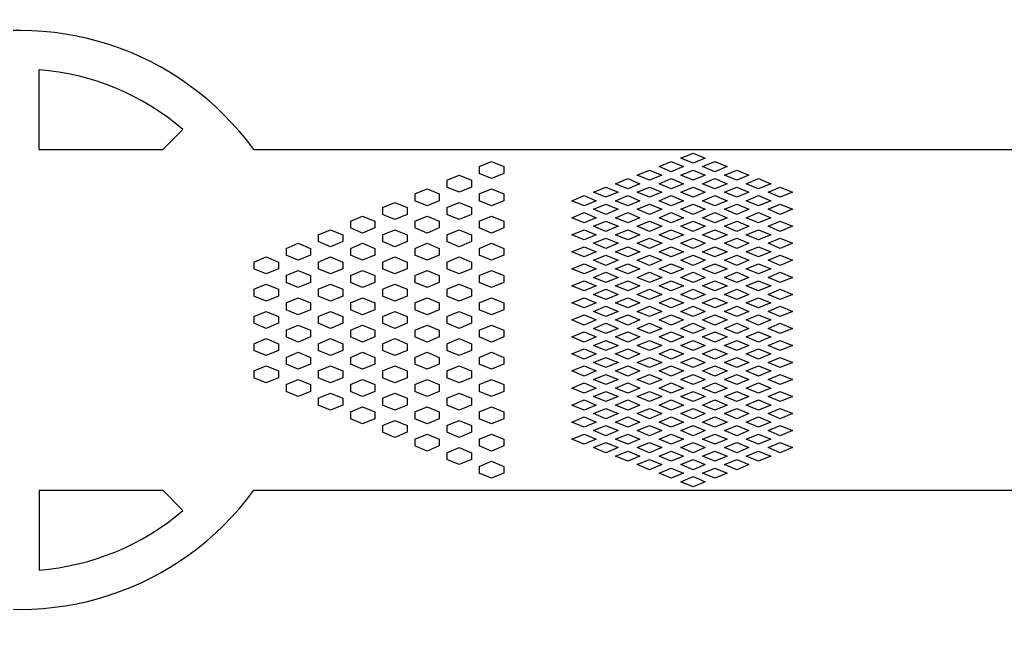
# Model space of a CAD drawing. Header units: inches. Extents: x -271009 to 5700, y -37000 to 38138.
# Drawn here: x -145026 to -142089, y 14058 to 15866 of the extents above; entities that cross this region are included whole.
import ezdxf

# ---------------------------------------------------------------- set-up
doc = ezdxf.new("R2010")
doc.units = ezdxf.units.IN
doc.header["$MEASUREMENT"] = 0

msp = doc.modelspace()

# ---------------------------------------------------------------- linework, layer by layer
for p, q in [((-144968.4, 15478.7), (-144968.4, 15716.8)), ((-144599.8, 15478.7), (-144539.5, 15539.1)), ((-144968.4, 15478.7), (-144599.8, 15478.7)), ((-144328.3, 15478.7), (-141371.9, 15478.7)), ((-143056, 15453.4), (-143019.4, 15468.6)), ((-143019.4, 15438.1), (-143056, 15453.4)), ((-143019.4, 15468.6), (-142982.9, 15453.4)), ((-142982.9, 15453.4), (-143019.4, 15438.1)), ((-143656.8, 15428), (-143620.3, 15443.2)), ((-143656.8, 15428), (-143656.8, 15407.7)), ((-143620.3, 15443.2), (-143583.8, 15428)), ((-143583.8, 15428), (-143583.8, 15407.7)), ((-143120.9, 15428), (-143084.4, 15443.2)), ((-143084.4, 15412.8), (-143120.9, 15428)), ((-143084.4, 15443.2), (-143047.8, 15428)), ((-143047.8, 15428), (-143084.4, 15412.8)), ((-142991, 15428), (-142954.5, 15443.2)), ((-142954.5, 15412.8), (-142991, 15428)), ((-142954.5, 15443.2), (-142917.9, 15428)), ((-142917.9, 15428), (-142954.5, 15412.8)), ((-143752.7, 15387.4), (-143716.2, 15402.6)), ((-143716.2, 15402.6), (-143679.7, 15387.4)), ((-143620.3, 15392.5), (-143656.8, 15407.7)), ((-143583.8, 15407.7), (-143620.3, 15392.5)), ((-143250.8, 15377.2), (-143214.3, 15392.5)), ((-143214.3, 15392.5), (-143177.8, 15377.2)), ((-143185.9, 15402.6), (-143149.3, 15417.8)), ((-143149.3, 15387.4), (-143185.9, 15402.6)), ((-143149.3, 15417.8), (-143112.8, 15402.6)), ((-143112.8, 15402.6), (-143149.3, 15387.4)), ((-143120.9, 15377.2), (-143084.4, 15392.5)), ((-143084.4, 15392.5), (-143047.8, 15377.2)), ((-143056, 15402.6), (-143019.4, 15417.8)), ((-143019.4, 15387.4), (-143056, 15402.6)), ((-143019.4, 15417.8), (-142982.9, 15402.6)), ((-142982.9, 15402.6), (-143019.4, 15387.4)), ((-142991, 15377.2), (-142954.5, 15392.5)), ((-142954.5, 15392.5), (-142917.9, 15377.2)), ((-142926, 15402.6), (-142889.5, 15417.8)), ((-142889.5, 15387.4), (-142926, 15402.6)), ((-142889.5, 15417.8), (-142853, 15402.6)), ((-142853, 15402.6), (-142889.5, 15387.4)), ((-142861.1, 15377.2), (-142824.5, 15392.5)), ((-142824.5, 15392.5), (-142788, 15377.2)), ((-143848.7, 15346.8), (-143812.1, 15362)), ((-143812.1, 15362), (-143775.6, 15346.8)), ((-143752.7, 15387.4), (-143752.7, 15367.1)), ((-143716.2, 15351.9), (-143752.7, 15367.1)), ((-143679.7, 15367.1), (-143716.2, 15351.9)), ((-143679.7, 15387.4), (-143679.7, 15367.1)), ((-143656.8, 15346.8), (-143620.3, 15362)), ((-143620.3, 15362), (-143583.8, 15346.8)), ((-143315.8, 15351.9), (-143279.3, 15367.1)), ((-143279.3, 15367.1), (-143242.7, 15351.9)), ((-143214.3, 15362), (-143250.8, 15377.2)), ((-143177.8, 15377.2), (-143214.3, 15362)), ((-143185.9, 15351.9), (-143149.3, 15367.1)), ((-143149.3, 15367.1), (-143112.8, 15351.9)), ((-143084.4, 15362), (-143120.9, 15377.2)), ((-143047.8, 15377.2), (-143084.4, 15362)), ((-143056, 15351.9), (-143019.4, 15367.1)), ((-143019.4, 15367.1), (-142982.9, 15351.9)), ((-142954.5, 15362), (-142991, 15377.2)), ((-142917.9, 15377.2), (-142954.5, 15362)), ((-142926, 15351.9), (-142889.5, 15367.1)), ((-142889.5, 15367.1), (-142853, 15351.9)), ((-142824.5, 15362), (-142861.1, 15377.2)), ((-142788, 15377.2), (-142824.5, 15362)), ((-142796.1, 15351.9), (-142759.6, 15367.1)), ((-142759.6, 15367.1), (-142723, 15351.9)), ((-143848.7, 15346.8), (-143848.7, 15326.5)), ((-143775.6, 15346.8), (-143775.6, 15326.5)), ((-143656.8, 15346.8), (-143656.8, 15326.5)), ((-143583.8, 15346.8), (-143583.8, 15326.5)), ((-143380.8, 15326.5), (-143344.2, 15341.7)), ((-143344.2, 15341.7), (-143307.7, 15326.5)), ((-143279.3, 15336.6), (-143315.8, 15351.9)), ((-143242.7, 15351.9), (-143279.3, 15336.6)), ((-143250.8, 15326.5), (-143214.3, 15341.7)), ((-143214.3, 15341.7), (-143177.8, 15326.5)), ((-143149.3, 15336.6), (-143185.9, 15351.9)), ((-143112.8, 15351.9), (-143149.3, 15336.6)), ((-143120.9, 15326.5), (-143084.4, 15341.7)), ((-143084.4, 15341.7), (-143047.8, 15326.5)), ((-143019.4, 15336.6), (-143056, 15351.9)), ((-142982.9, 15351.9), (-143019.4, 15336.6)), ((-142991, 15326.5), (-142954.5, 15341.7)), ((-142954.5, 15341.7), (-142917.9, 15326.5)), ((-142889.5, 15336.6), (-142926, 15351.9)), ((-142853, 15351.9), (-142889.5, 15336.6)), ((-142861.1, 15326.5), (-142824.5, 15341.7)), ((-142824.5, 15341.7), (-142788, 15326.5)), ((-142759.6, 15336.6), (-142796.1, 15351.9)), ((-142723, 15351.9), (-142759.6, 15336.6)), ((-143944.6, 15306.2), (-143908, 15321.4)), ((-143944.6, 15306.2), (-143944.6, 15285.9)), ((-143908, 15321.4), (-143871.5, 15306.2)), ((-143871.5, 15306.2), (-143871.5, 15285.9)), ((-143812.1, 15311.3), (-143848.7, 15326.5)), ((-143775.6, 15326.5), (-143812.1, 15311.3)), ((-143752.7, 15306.2), (-143716.2, 15321.4)), ((-143752.7, 15306.2), (-143752.7, 15285.9)), ((-143716.2, 15321.4), (-143679.7, 15306.2)), ((-143679.7, 15306.2), (-143679.7, 15285.9)), ((-143620.3, 15311.3), (-143656.8, 15326.5)), ((-143583.8, 15326.5), (-143620.3, 15311.3)), ((-143344.2, 15311.3), (-143380.8, 15326.5)), ((-143307.7, 15326.5), (-143344.2, 15311.3)), ((-143315.8, 15301.1), (-143279.3, 15316.3)), ((-143279.3, 15316.3), (-143242.7, 15301.1)), ((-143214.3, 15311.3), (-143250.8, 15326.5)), ((-143177.8, 15326.5), (-143214.3, 15311.3)), ((-143185.9, 15301.1), (-143149.3, 15316.3)), ((-143149.3, 15316.3), (-143112.8, 15301.1)), ((-143084.4, 15311.3), (-143120.9, 15326.5)), ((-143047.8, 15326.5), (-143084.4, 15311.3)), ((-143056, 15301.1), (-143019.4, 15316.3)), ((-143019.4, 15316.3), (-142982.9, 15301.1)), ((-142954.5, 15311.3), (-142991, 15326.5)), ((-142917.9, 15326.5), (-142954.5, 15311.3)), ((-142926, 15301.1), (-142889.5, 15316.3)), ((-142889.5, 15316.3), (-142853, 15301.1)), ((-142824.5, 15311.3), (-142861.1, 15326.5)), ((-142788, 15326.5), (-142824.5, 15311.3)), ((-142796.1, 15301.1), (-142759.6, 15316.3)), ((-142759.6, 15316.3), (-142723, 15301.1)), ((-144040.5, 15265.6), (-144004, 15280.8)), ((-144004, 15280.8), (-143967.4, 15265.6)), ((-143908, 15270.7), (-143944.6, 15285.9)), ((-143871.5, 15285.9), (-143908, 15270.7)), ((-143848.7, 15265.6), (-143812.1, 15280.8)), ((-143812.1, 15280.8), (-143775.6, 15265.6)), ((-143716.2, 15270.7), (-143752.7, 15285.9)), ((-143679.7, 15285.9), (-143716.2, 15270.7)), ((-143656.8, 15265.6), (-143620.3, 15280.8)), ((-143620.3, 15280.8), (-143583.8, 15265.6)), ((-143380.8, 15275.7), (-143344.2, 15291)), ((-143344.2, 15260.5), (-143380.8, 15275.7)), ((-143344.2, 15291), (-143307.7, 15275.7)), ((-143307.7, 15275.7), (-143344.2, 15260.5)), ((-143279.3, 15285.9), (-143315.8, 15301.1)), ((-143242.7, 15301.1), (-143279.3, 15285.9)), ((-143250.8, 15275.7), (-143214.3, 15291)), ((-143214.3, 15260.5), (-143250.8, 15275.7)), ((-143214.3, 15291), (-143177.8, 15275.7)), ((-143177.8, 15275.7), (-143214.3, 15260.5)), ((-143149.3, 15285.9), (-143185.9, 15301.1)), ((-143112.8, 15301.1), (-143149.3, 15285.9)), ((-143120.9, 15275.7), (-143084.4, 15291)), ((-143084.4, 15260.5), (-143120.9, 15275.7)), ((-143084.4, 15291), (-143047.8, 15275.7)), ((-143047.8, 15275.7), (-143084.4, 15260.5)), ((-143019.4, 15285.9), (-143056, 15301.1)), ((-142982.9, 15301.1), (-143019.4, 15285.9)), ((-142991, 15275.7), (-142954.5, 15291)), ((-142954.5, 15260.5), (-142991, 15275.7)), ((-142954.5, 15291), (-142917.9, 15275.7)), ((-142917.9, 15275.7), (-142954.5, 15260.5)), ((-142889.5, 15285.9), (-142926, 15301.1)), ((-142853, 15301.1), (-142889.5, 15285.9)), ((-142861.1, 15275.7), (-142824.5, 15291)), ((-142824.5, 15260.5), (-142861.1, 15275.7)), ((-142824.5, 15291), (-142788, 15275.7)), ((-142788, 15275.7), (-142824.5, 15260.5)), ((-142759.6, 15285.9), (-142796.1, 15301.1)), ((-142723, 15301.1), (-142759.6, 15285.9)), ((-144040.5, 15265.6), (-144040.5, 15245.3)), ((-144004, 15230.1), (-144040.5, 15245.3)), ((-143967.4, 15245.3), (-144004, 15230.1)), ((-143967.4, 15265.6), (-143967.4, 15245.3)), ((-143848.7, 15265.6), (-143848.7, 15245.3)), ((-143812.1, 15230.1), (-143848.7, 15245.3)), ((-143775.6, 15245.3), (-143812.1, 15230.1)), ((-143775.6, 15265.6), (-143775.6, 15245.3)), ((-143656.8, 15265.6), (-143656.8, 15245.3)), ((-143620.3, 15230.1), (-143656.8, 15245.3)), ((-143583.8, 15245.3), (-143620.3, 15230.1)), ((-143583.8, 15265.6), (-143583.8, 15245.3)), ((-143315.8, 15250.4), (-143279.3, 15265.6)), ((-143279.3, 15235.1), (-143315.8, 15250.4)), ((-143279.3, 15265.6), (-143242.7, 15250.4)), ((-143242.7, 15250.4), (-143279.3, 15235.1)), ((-143185.9, 15250.4), (-143149.3, 15265.6)), ((-143149.3, 15235.1), (-143185.9, 15250.4)), ((-143149.3, 15265.6), (-143112.8, 15250.4)), ((-143112.8, 15250.4), (-143149.3, 15235.1)), ((-143056, 15250.4), (-143019.4, 15265.6)), ((-143019.4, 15235.1), (-143056, 15250.4)), ((-143019.4, 15265.6), (-142982.9, 15250.4)), ((-142982.9, 15250.4), (-143019.4, 15235.1)), ((-142926, 15250.4), (-142889.5, 15265.6)), ((-142889.5, 15235.1), (-142926, 15250.4)), ((-142889.5, 15265.6), (-142853, 15250.4)), ((-142853, 15250.4), (-142889.5, 15235.1)), ((-142796.1, 15250.4), (-142759.6, 15265.6)), ((-142759.6, 15235.1), (-142796.1, 15250.4)), ((-142759.6, 15265.6), (-142723, 15250.4)), ((-142723, 15250.4), (-142759.6, 15235.1)), ((-144136.4, 15225), (-144099.9, 15240.2)), ((-144136.4, 15225), (-144136.4, 15204.7)), ((-144099.9, 15240.2), (-144063.3, 15225)), ((-144063.3, 15225), (-144063.3, 15204.7)), ((-143944.6, 15225), (-143908, 15240.2)), ((-143944.6, 15225), (-143944.6, 15204.7)), ((-143908, 15240.2), (-143871.5, 15225)), ((-143871.5, 15225), (-143871.5, 15204.7)), ((-143752.7, 15225), (-143716.2, 15240.2)), ((-143752.7, 15225), (-143752.7, 15204.7)), ((-143716.2, 15240.2), (-143679.7, 15225)), ((-143679.7, 15225), (-143679.7, 15204.7)), ((-143380.8, 15225), (-143344.2, 15240.2)), ((-143344.2, 15209.8), (-143380.8, 15225)), ((-143344.2, 15240.2), (-143307.7, 15225)), ((-143307.7, 15225), (-143344.2, 15209.8)), ((-143315.8, 15199.6), (-143279.3, 15214.8)), ((-143279.3, 15214.8), (-143242.7, 15199.6)), ((-143250.8, 15225), (-143214.3, 15240.2)), ((-143214.3, 15209.8), (-143250.8, 15225)), ((-143214.3, 15240.2), (-143177.8, 15225)), ((-143177.8, 15225), (-143214.3, 15209.8)), ((-143185.9, 15199.6), (-143149.3, 15214.8)), ((-143149.3, 15214.8), (-143112.8, 15199.6)), ((-143120.9, 15225), (-143084.4, 15240.2)), ((-143084.4, 15209.8), (-143120.9, 15225)), ((-143084.4, 15240.2), (-143047.8, 15225)), ((-143047.8, 15225), (-143084.4, 15209.8)), ((-143056, 15199.6), (-143019.4, 15214.8)), ((-143019.4, 15214.8), (-142982.9, 15199.6)), ((-142991, 15225), (-142954.5, 15240.2)), ((-142954.5, 15209.8), (-142991, 15225)), ((-142954.5, 15240.2), (-142917.9, 15225)), ((-142917.9, 15225), (-142954.5, 15209.8)), ((-142926, 15199.6), (-142889.5, 15214.8)), ((-142889.5, 15214.8), (-142853, 15199.6)), ((-142861.1, 15225), (-142824.5, 15240.2)), ((-142824.5, 15209.8), (-142861.1, 15225)), ((-142824.5, 15240.2), (-142788, 15225)), ((-142788, 15225), (-142824.5, 15209.8)), ((-142796.1, 15199.6), (-142759.6, 15214.8)), ((-142759.6, 15214.8), (-142723, 15199.6)), ((-144232.3, 15184.4), (-144195.8, 15199.6)), ((-144232.3, 15184.4), (-144232.3, 15164.1)), ((-144195.8, 15199.6), (-144159.3, 15184.4)), ((-144159.3, 15184.4), (-144159.3, 15164.1)), ((-144099.9, 15189.5), (-144136.4, 15204.7)), ((-144063.3, 15204.7), (-144099.9, 15189.5)), ((-144040.5, 15184.4), (-144004, 15199.6)), ((-144040.5, 15184.4), (-144040.5, 15164.1)), ((-144004, 15199.6), (-143967.4, 15184.4)), ((-143967.4, 15184.4), (-143967.4, 15164.1)), ((-143908, 15189.5), (-143944.6, 15204.7)), ((-143871.5, 15204.7), (-143908, 15189.5)), ((-143848.7, 15184.4), (-143812.1, 15199.6)), ((-143848.7, 15184.4), (-143848.7, 15164.1)), ((-143812.1, 15199.6), (-143775.6, 15184.4)), ((-143775.6, 15184.4), (-143775.6, 15164.1)), ((-143716.2, 15189.5), (-143752.7, 15204.7)), ((-143679.7, 15204.7), (-143716.2, 15189.5)), ((-143656.8, 15184.4), (-143620.3, 15199.6)), ((-143656.8, 15184.4), (-143656.8, 15164.1)), ((-143620.3, 15199.6), (-143583.8, 15184.4)), ((-143583.8, 15184.4), (-143583.8, 15164.1)), ((-143380.8, 15174.2), (-143344.2, 15189.5)), ((-143344.2, 15189.5), (-143307.7, 15174.2)), ((-143279.3, 15184.4), (-143315.8, 15199.6)), ((-143242.7, 15199.6), (-143279.3, 15184.4)), ((-143250.8, 15174.2), (-143214.3, 15189.5)), ((-143214.3, 15189.5), (-143177.8, 15174.2)), ((-143149.3, 15184.4), (-143185.9, 15199.6)), ((-143112.8, 15199.6), (-143149.3, 15184.4)), ((-143120.9, 15174.2), (-143084.4, 15189.5)), ((-143084.4, 15189.5), (-143047.8, 15174.2)), ((-143019.4, 15184.4), (-143056, 15199.6)), ((-142982.9, 15199.6), (-143019.4, 15184.4)), ((-142991, 15174.2), (-142954.5, 15189.5)), ((-142954.5, 15189.5), (-142917.9, 15174.2)), ((-142889.5, 15184.4), (-142926, 15199.6)), ((-142853, 15199.6), (-142889.5, 15184.4)), ((-142861.1, 15174.2), (-142824.5, 15189.5)), ((-142824.5, 15189.5), (-142788, 15174.2)), ((-142759.6, 15184.4), (-142796.1, 15199.6)), ((-142723, 15199.6), (-142759.6, 15184.4)), ((-144328.3, 15143.8), (-144291.7, 15159)), ((-144291.7, 15159), (-144255.2, 15143.8)), ((-144195.8, 15148.9), (-144232.3, 15164.1)), ((-144159.3, 15164.1), (-144195.8, 15148.9)), ((-144136.4, 15143.8), (-144099.9, 15159)), ((-144099.9, 15159), (-144063.3, 15143.8)), ((-144004, 15148.9), (-144040.5, 15164.1)), ((-143967.4, 15164.1), (-144004, 15148.9)), ((-143944.6, 15143.8), (-143908, 15159)), ((-143908, 15159), (-143871.5, 15143.8)), ((-143812.1, 15148.9), (-143848.7, 15164.1)), ((-143775.6, 15164.1), (-143812.1, 15148.9)), ((-143752.7, 15143.8), (-143716.2, 15159)), ((-143716.2, 15159), (-143679.7, 15143.8)), ((-143620.3, 15148.9), (-143656.8, 15164.1)), ((-143583.8, 15164.1), (-143620.3, 15148.9)), ((-143344.2, 15159), (-143380.8, 15174.2)), ((-143307.7, 15174.2), (-143344.2, 15159)), ((-143315.8, 15148.9), (-143279.3, 15164.1)), ((-143279.3, 15164.1), (-143242.7, 15148.9)), ((-143214.3, 15159), (-143250.8, 15174.2)), ((-143177.8, 15174.2), (-143214.3, 15159)), ((-143185.9, 15148.9), (-143149.3, 15164.1)), ((-143149.3, 15164.1), (-143112.8, 15148.9)), ((-143084.4, 15159), (-143120.9, 15174.2)), ((-143047.8, 15174.2), (-143084.4, 15159)), ((-143056, 15148.9), (-143019.4, 15164.1)), ((-143019.4, 15164.1), (-142982.9, 15148.9)), ((-142954.5, 15159), (-142991, 15174.2)), ((-142917.9, 15174.2), (-142954.5, 15159)), ((-142926, 15148.9), (-142889.5, 15164.1)), ((-142889.5, 15164.1), (-142853, 15148.9)), ((-142824.5, 15159), (-142861.1, 15174.2)), ((-142788, 15174.2), (-142824.5, 15159)), ((-142796.1, 15148.9), (-142759.6, 15164.1)), ((-142759.6, 15164.1), (-142723, 15148.9)), ((-144328.3, 15143.8), (-144328.3, 15123.5)), ((-144255.2, 15143.8), (-144255.2, 15123.5)), ((-144136.4, 15143.8), (-144136.4, 15123.5)), ((-144063.3, 15143.8), (-144063.3, 15123.5)), ((-143944.6, 15143.8), (-143944.6, 15123.5)), ((-143871.5, 15143.8), (-143871.5, 15123.5)), ((-143752.7, 15143.8), (-143752.7, 15123.5)), ((-143679.7, 15143.8), (-143679.7, 15123.5)), ((-143380.8, 15123.5), (-143344.2, 15138.7)), ((-143344.2, 15138.7), (-143307.7, 15123.5)), ((-143279.3, 15133.6), (-143315.8, 15148.9)), ((-143242.7, 15148.9), (-143279.3, 15133.6)), ((-143250.8, 15123.5), (-143214.3, 15138.7)), ((-143214.3, 15138.7), (-143177.8, 15123.5)), ((-143149.3, 15133.6), (-143185.9, 15148.9)), ((-143112.8, 15148.9), (-143149.3, 15133.6)), ((-143120.9, 15123.5), (-143084.4, 15138.7)), ((-143084.4, 15138.7), (-143047.8, 15123.5)), ((-143019.4, 15133.6), (-143056, 15148.9)), ((-142982.9, 15148.9), (-143019.4, 15133.6)), ((-142991, 15123.5), (-142954.5, 15138.7)), ((-142954.5, 15138.7), (-142917.9, 15123.5)), ((-142889.5, 15133.6), (-142926, 15148.9)), ((-142853, 15148.9), (-142889.5, 15133.6)), ((-142861.1, 15123.5), (-142824.5, 15138.7)), ((-142824.5, 15138.7), (-142788, 15123.5)), ((-142759.6, 15133.6), (-142796.1, 15148.9)), ((-142723, 15148.9), (-142759.6, 15133.6)), ((-144291.7, 15108.3), (-144328.3, 15123.5)), ((-144255.2, 15123.5), (-144291.7, 15108.3)), ((-144232.3, 15103.2), (-144195.8, 15118.4)), ((-144232.3, 15103.2), (-144232.3, 15082.9)), ((-144195.8, 15118.4), (-144159.3, 15103.2)), ((-144159.3, 15103.2), (-144159.3, 15082.9)), ((-144099.9, 15108.3), (-144136.4, 15123.5)), ((-144063.3, 15123.5), (-144099.9, 15108.3)), ((-144040.5, 15103.2), (-144004, 15118.4)), ((-144040.5, 15103.2), (-144040.5, 15082.9)), ((-144004, 15118.4), (-143967.4, 15103.2)), ((-143967.4, 15103.2), (-143967.4, 15082.9)), ((-143908, 15108.3), (-143944.6, 15123.5)), ((-143871.5, 15123.5), (-143908, 15108.3)), ((-143848.7, 15103.2), (-143812.1, 15118.4)), ((-143848.7, 15103.2), (-143848.7, 15082.9)), ((-143812.1, 15118.4), (-143775.6, 15103.2)), ((-143775.6, 15103.2), (-143775.6, 15082.9)), ((-143716.2, 15108.3), (-143752.7, 15123.5)), ((-143679.7, 15123.5), (-143716.2, 15108.3)), ((-143656.8, 15103.2), (-143620.3, 15118.4)), ((-143656.8, 15103.2), (-143656.8, 15082.9)), ((-143620.3, 15118.4), (-143583.8, 15103.2)), ((-143583.8, 15103.2), (-143583.8, 15082.9)), ((-143344.2, 15108.3), (-143380.8, 15123.5)), ((-143307.7, 15123.5), (-143344.2, 15108.3)), ((-143315.8, 15098.1), (-143279.3, 15113.3)), ((-143279.3, 15082.9), (-143315.8, 15098.1)), ((-143279.3, 15113.3), (-143242.7, 15098.1)), ((-143242.7, 15098.1), (-143279.3, 15082.9)), ((-143214.3, 15108.3), (-143250.8, 15123.5)), ((-143177.8, 15123.5), (-143214.3, 15108.3)), ((-143185.9, 15098.1), (-143149.3, 15113.3)), ((-143149.3, 15082.9), (-143185.9, 15098.1)), ((-143149.3, 15113.3), (-143112.8, 15098.1)), ((-143112.8, 15098.1), (-143149.3, 15082.9)), ((-143084.4, 15108.3), (-143120.9, 15123.5)), ((-143047.8, 15123.5), (-143084.4, 15108.3)), ((-143056, 15098.1), (-143019.4, 15113.3)), ((-143019.4, 15082.9), (-143056, 15098.1)), ((-143019.4, 15113.3), (-142982.9, 15098.1)), ((-142982.9, 15098.1), (-143019.4, 15082.9)), ((-142954.5, 15108.3), (-142991, 15123.5)), ((-142917.9, 15123.5), (-142954.5, 15108.3)), ((-142926, 15098.1), (-142889.5, 15113.3)), ((-142889.5, 15082.9), (-142926, 15098.1)), ((-142889.5, 15113.3), (-142853, 15098.1)), ((-142853, 15098.1), (-142889.5, 15082.9)), ((-142824.5, 15108.3), (-142861.1, 15123.5)), ((-142788, 15123.5), (-142824.5, 15108.3)), ((-142796.1, 15098.1), (-142759.6, 15113.3)), ((-142759.6, 15082.9), (-142796.1, 15098.1)), ((-142759.6, 15113.3), (-142723, 15098.1)), ((-142723, 15098.1), (-142759.6, 15082.9)), ((-144328.3, 15062.6), (-144291.7, 15077.8)), ((-144291.7, 15077.8), (-144255.2, 15062.6)), ((-144195.8, 15067.7), (-144232.3, 15082.9)), ((-144159.3, 15082.9), (-144195.8, 15067.7)), ((-144136.4, 15062.6), (-144099.9, 15077.8)), ((-144099.9, 15077.8), (-144063.3, 15062.6)), ((-144004, 15067.7), (-144040.5, 15082.9)), ((-143967.4, 15082.9), (-144004, 15067.7)), ((-143944.6, 15062.6), (-143908, 15077.8)), ((-143908, 15077.8), (-143871.5, 15062.6)), ((-143812.1, 15067.7), (-143848.7, 15082.9)), ((-143775.6, 15082.9), (-143812.1, 15067.7)), ((-143752.7, 15062.6), (-143716.2, 15077.8)), ((-143716.2, 15077.8), (-143679.7, 15062.6)), ((-143620.3, 15067.7), (-143656.8, 15082.9)), ((-143583.8, 15082.9), (-143620.3, 15067.7)), ((-143380.8, 15072.7), (-143344.2, 15088)), ((-143344.2, 15057.5), (-143380.8, 15072.7)), ((-143344.2, 15088), (-143307.7, 15072.7)), ((-143307.7, 15072.7), (-143344.2, 15057.5)), ((-143250.8, 15072.7), (-143214.3, 15088)), ((-143214.3, 15057.5), (-143250.8, 15072.7)), ((-143214.3, 15088), (-143177.8, 15072.7)), ((-143177.8, 15072.7), (-143214.3, 15057.5)), ((-143120.9, 15072.7), (-143084.4, 15088)), ((-143084.4, 15057.5), (-143120.9, 15072.7)), ((-143084.4, 15088), (-143047.8, 15072.7)), ((-143047.8, 15072.7), (-143084.4, 15057.5)), ((-142991, 15072.7), (-142954.5, 15088)), ((-142954.5, 15057.5), (-142991, 15072.7)), ((-142954.5, 15088), (-142917.9, 15072.7)), ((-142917.9, 15072.7), (-142954.5, 15057.5)), ((-142861.1, 15072.7), (-142824.5, 15088)), ((-142824.5, 15057.5), (-142861.1, 15072.7)), ((-142824.5, 15088), (-142788, 15072.7)), ((-142788, 15072.7), (-142824.5, 15057.5)), ((-144328.3, 15062.6), (-144328.3, 15042.3)), ((-144291.7, 15027.1), (-144328.3, 15042.3)), ((-144255.2, 15042.3), (-144291.7, 15027.1)), ((-144255.2, 15062.6), (-144255.2, 15042.3)), ((-144232.3, 15022), (-144195.8, 15037.2)), ((-144195.8, 15037.2), (-144159.3, 15022)), ((-144136.4, 15062.6), (-144136.4, 15042.3)), ((-144099.9, 15027.1), (-144136.4, 15042.3)), ((-144063.3, 15042.3), (-144099.9, 15027.1)), ((-144063.3, 15062.6), (-144063.3, 15042.3)), ((-144040.5, 15022), (-144004, 15037.2)), ((-144004, 15037.2), (-143967.4, 15022)), ((-143944.6, 15062.6), (-143944.6, 15042.3)), ((-143908, 15027.1), (-143944.6, 15042.3)), ((-143871.5, 15042.3), (-143908, 15027.1)), ((-143871.5, 15062.6), (-143871.5, 15042.3)), ((-143848.7, 15022), (-143812.1, 15037.2)), ((-143812.1, 15037.2), (-143775.6, 15022)), ((-143752.7, 15062.6), (-143752.7, 15042.3)), ((-143716.2, 15027.1), (-143752.7, 15042.3)), ((-143679.7, 15042.3), (-143716.2, 15027.1)), ((-143679.7, 15062.6), (-143679.7, 15042.3)), ((-143656.8, 15022), (-143620.3, 15037.2)), ((-143620.3, 15037.2), (-143583.8, 15022)), ((-143380.8, 15022), (-143344.2, 15037.2)), ((-143344.2, 15037.2), (-143307.7, 15022)), ((-143315.8, 15047.4), (-143279.3, 15062.6)), ((-143279.3, 15032.1), (-143315.8, 15047.4)), ((-143279.3, 15062.6), (-143242.7, 15047.4)), ((-143242.7, 15047.4), (-143279.3, 15032.1)), ((-143250.8, 15022), (-143214.3, 15037.2)), ((-143214.3, 15037.2), (-143177.8, 15022)), ((-143185.9, 15047.4), (-143149.3, 15062.6)), ((-143149.3, 15032.1), (-143185.9, 15047.4)), ((-143149.3, 15062.6), (-143112.8, 15047.4)), ((-143112.8, 15047.4), (-143149.3, 15032.1)), ((-143120.9, 15022), (-143084.4, 15037.2)), ((-143084.4, 15037.2), (-143047.8, 15022)), ((-143056, 15047.4), (-143019.4, 15062.6)), ((-143019.4, 15032.1), (-143056, 15047.4)), ((-143019.4, 15062.6), (-142982.9, 15047.4)), ((-142982.9, 15047.4), (-143019.4, 15032.1)), ((-142991, 15022), (-142954.5, 15037.2)), ((-142954.5, 15037.2), (-142917.9, 15022)), ((-142926, 15047.4), (-142889.5, 15062.6)), ((-142889.5, 15032.1), (-142926, 15047.4)), ((-142889.5, 15062.6), (-142853, 15047.4)), ((-142853, 15047.4), (-142889.5, 15032.1)), ((-142861.1, 15022), (-142824.5, 15037.2)), ((-142824.5, 15037.2), (-142788, 15022)), ((-142796.1, 15047.4), (-142759.6, 15062.6)), ((-142759.6, 15032.1), (-142796.1, 15047.4)), ((-142759.6, 15062.6), (-142723, 15047.4)), ((-142723, 15047.4), (-142759.6, 15032.1)), ((-144232.3, 15022), (-144232.3, 15001.7)), ((-144159.3, 15022), (-144159.3, 15001.7)), ((-144040.5, 15022), (-144040.5, 15001.7)), ((-143967.4, 15022), (-143967.4, 15001.7)), ((-143848.7, 15022), (-143848.7, 15001.7)), ((-143775.6, 15022), (-143775.6, 15001.7)), ((-143656.8, 15022), (-143656.8, 15001.7)), ((-143583.8, 15022), (-143583.8, 15001.7)), ((-143344.2, 15006.8), (-143380.8, 15022)), ((-143307.7, 15022), (-143344.2, 15006.8)), ((-143315.8, 14996.6), (-143279.3, 15011.8)), ((-143279.3, 15011.8), (-143242.7, 14996.6)), ((-143214.3, 15006.8), (-143250.8, 15022)), ((-143177.8, 15022), (-143214.3, 15006.8)), ((-143185.9, 14996.6), (-143149.3, 15011.8)), ((-143149.3, 15011.8), (-143112.8, 14996.6)), ((-143084.4, 15006.8), (-143120.9, 15022)), ((-143047.8, 15022), (-143084.4, 15006.8)), ((-143056, 14996.6), (-143019.4, 15011.8)), ((-143019.4, 15011.8), (-142982.9, 14996.6)), ((-142954.5, 15006.8), (-142991, 15022)), ((-142917.9, 15022), (-142954.5, 15006.8)), ((-142926, 14996.6), (-142889.5, 15011.8)), ((-142889.5, 15011.8), (-142853, 14996.6)), ((-142824.5, 15006.8), (-142861.1, 15022)), ((-142788, 15022), (-142824.5, 15006.8)), ((-142796.1, 14996.6), (-142759.6, 15011.8)), ((-142759.6, 15011.8), (-142723, 14996.6)), ((-144328.3, 14981.4), (-144291.7, 14996.6)), ((-144328.3, 14981.4), (-144328.3, 14961.1)), ((-144291.7, 14996.6), (-144255.2, 14981.4)), ((-144255.2, 14981.4), (-144255.2, 14961.1)), ((-144195.8, 14986.5), (-144232.3, 15001.7)), ((-144159.3, 15001.7), (-144195.8, 14986.5)), ((-144136.4, 14981.4), (-144099.9, 14996.6)), ((-144136.4, 14981.4), (-144136.4, 14961.1)), ((-144099.9, 14996.6), (-144063.3, 14981.4)), ((-144063.3, 14981.4), (-144063.3, 14961.1)), ((-144004, 14986.5), (-144040.5, 15001.7)), ((-143967.4, 15001.7), (-144004, 14986.5)), ((-143944.6, 14981.4), (-143908, 14996.6)), ((-143944.6, 14981.4), (-143944.6, 14961.1)), ((-143908, 14996.6), (-143871.5, 14981.4)), ((-143871.5, 14981.4), (-143871.5, 14961.1)), ((-143812.1, 14986.5), (-143848.7, 15001.7)), ((-143775.6, 15001.7), (-143812.1, 14986.5)), ((-143752.7, 14981.4), (-143716.2, 14996.6)), ((-143752.7, 14981.4), (-143752.7, 14961.1)), ((-143716.2, 14996.6), (-143679.7, 14981.4)), ((-143679.7, 14981.4), (-143679.7, 14961.1)), ((-143620.3, 14986.5), (-143656.8, 15001.7)), ((-143583.8, 15001.7), (-143620.3, 14986.5)), ((-143380.8, 14971.2), (-143344.2, 14986.5)), ((-143344.2, 14986.5), (-143307.7, 14971.2)), ((-143279.3, 14981.4), (-143315.8, 14996.6)), ((-143242.7, 14996.6), (-143279.3, 14981.4)), ((-143250.8, 14971.2), (-143214.3, 14986.5)), ((-143214.3, 14986.5), (-143177.8, 14971.2)), ((-143149.3, 14981.4), (-143185.9, 14996.6)), ((-143112.8, 14996.6), (-143149.3, 14981.4)), ((-143120.9, 14971.2), (-143084.4, 14986.5)), ((-143084.4, 14986.5), (-143047.8, 14971.2)), ((-143019.4, 14981.4), (-143056, 14996.6)), ((-142982.9, 14996.6), (-143019.4, 14981.4)), ((-142991, 14971.2), (-142954.5, 14986.5)), ((-142954.5, 14986.5), (-142917.9, 14971.2)), ((-142889.5, 14981.4), (-142926, 14996.6)), ((-142853, 14996.6), (-142889.5, 14981.4)), ((-142861.1, 14971.2), (-142824.5, 14986.5)), ((-142824.5, 14986.5), (-142788, 14971.2)), ((-142759.6, 14981.4), (-142796.1, 14996.6)), ((-142723, 14996.6), (-142759.6, 14981.4)), ((-144291.7, 14945.9), (-144328.3, 14961.1)), ((-144255.2, 14961.1), (-144291.7, 14945.9)), ((-144232.3, 14940.8), (-144195.8, 14956)), ((-144195.8, 14956), (-144159.3, 14940.8)), ((-144099.9, 14945.9), (-144136.4, 14961.1)), ((-144063.3, 14961.1), (-144099.9, 14945.9)), ((-144040.5, 14940.8), (-144004, 14956)), ((-144004, 14956), (-143967.4, 14940.8)), ((-143908, 14945.9), (-143944.6, 14961.1)), ((-143871.5, 14961.1), (-143908, 14945.9)), ((-143848.7, 14940.8), (-143812.1, 14956)), ((-143812.1, 14956), (-143775.6, 14940.8)), ((-143716.2, 14945.9), (-143752.7, 14961.1)), ((-143679.7, 14961.1), (-143716.2, 14945.9)), ((-143656.8, 14940.8), (-143620.3, 14956)), ((-143620.3, 14956), (-143583.8, 14940.8)), ((-143344.2, 14956), (-143380.8, 14971.2)), ((-143307.7, 14971.2), (-143344.2, 14956)), ((-143315.8, 14945.9), (-143279.3, 14961.1)), ((-143279.3, 14961.1), (-143242.7, 14945.9)), ((-143214.3, 14956), (-143250.8, 14971.2)), ((-143177.8, 14971.2), (-143214.3, 14956)), ((-143185.9, 14945.9), (-143149.3, 14961.1)), ((-143149.3, 14961.1), (-143112.8, 14945.9)), ((-143084.4, 14956), (-143120.9, 14971.2)), ((-143047.8, 14971.2), (-143084.4, 14956)), ((-143056, 14945.9), (-143019.4, 14961.1)), ((-143019.4, 14961.1), (-142982.9, 14945.9)), ((-142954.5, 14956), (-142991, 14971.2)), ((-142917.9, 14971.2), (-142954.5, 14956)), ((-142926, 14945.9), (-142889.5, 14961.1)), ((-142889.5, 14961.1), (-142853, 14945.9)), ((-142824.5, 14956), (-142861.1, 14971.2)), ((-142788, 14971.2), (-142824.5, 14956)), ((-142796.1, 14945.9), (-142759.6, 14961.1)), ((-142759.6, 14961.1), (-142723, 14945.9)), ((-144232.3, 14940.8), (-144232.3, 14920.5)), ((-144195.8, 14905.3), (-144232.3, 14920.5)), ((-144159.3, 14920.5), (-144195.8, 14905.3)), ((-144159.3, 14940.8), (-144159.3, 14920.5)), ((-144040.5, 14940.8), (-144040.5, 14920.5)), ((-144004, 14905.3), (-144040.5, 14920.5)), ((-143967.4, 14920.5), (-144004, 14905.3)), ((-143967.4, 14940.8), (-143967.4, 14920.5)), ((-143848.7, 14940.8), (-143848.7, 14920.5)), ((-143812.1, 14905.3), (-143848.7, 14920.5)), ((-143775.6, 14920.5), (-143812.1, 14905.3)), ((-143775.6, 14940.8), (-143775.6, 14920.5)), ((-143656.8, 14940.8), (-143656.8, 14920.5)), ((-143620.3, 14905.3), (-143656.8, 14920.5)), ((-143583.8, 14920.5), (-143620.3, 14905.3)), ((-143583.8, 14940.8), (-143583.8, 14920.5)), ((-143380.8, 14920.5), (-143344.2, 14935.7)), ((-143344.2, 14905.3), (-143380.8, 14920.5)), ((-143344.2, 14935.7), (-143307.7, 14920.5)), ((-143307.7, 14920.5), (-143344.2, 14905.3)), ((-143279.3, 14930.6), (-143315.8, 14945.9)), ((-143242.7, 14945.9), (-143279.3, 14930.6)), ((-143250.8, 14920.5), (-143214.3, 14935.7)), ((-143214.3, 14905.3), (-143250.8, 14920.5)), ((-143214.3, 14935.7), (-143177.8, 14920.5)), ((-143177.8, 14920.5), (-143214.3, 14905.3)), ((-143149.3, 14930.6), (-143185.9, 14945.9)), ((-143112.8, 14945.9), (-143149.3, 14930.6)), ((-143120.9, 14920.5), (-143084.4, 14935.7)), ((-143084.4, 14905.3), (-143120.9, 14920.5)), ((-143084.4, 14935.7), (-143047.8, 14920.5)), ((-143047.8, 14920.5), (-143084.4, 14905.3)), ((-143019.4, 14930.6), (-143056, 14945.9)), ((-142982.9, 14945.9), (-143019.4, 14930.6)), ((-142991, 14920.5), (-142954.5, 14935.7)), ((-142954.5, 14905.3), (-142991, 14920.5)), ((-142954.5, 14935.7), (-142917.9, 14920.5)), ((-142917.9, 14920.5), (-142954.5, 14905.3)), ((-142889.5, 14930.6), (-142926, 14945.9)), ((-142853, 14945.9), (-142889.5, 14930.6)), ((-142861.1, 14920.5), (-142824.5, 14935.7)), ((-142824.5, 14905.3), (-142861.1, 14920.5)), ((-142824.5, 14935.7), (-142788, 14920.5)), ((-142788, 14920.5), (-142824.5, 14905.3)), ((-142759.6, 14930.6), (-142796.1, 14945.9)), ((-142723, 14945.9), (-142759.6, 14930.6)), ((-144328.3, 14900.2), (-144291.7, 14915.4)), ((-144328.3, 14900.2), (-144328.3, 14879.9)), ((-144291.7, 14915.4), (-144255.2, 14900.2)), ((-144255.2, 14900.2), (-144255.2, 14879.9)), ((-144136.4, 14900.2), (-144099.9, 14915.4)), ((-144136.4, 14900.2), (-144136.4, 14879.9)), ((-144099.9, 14915.4), (-144063.3, 14900.2)), ((-144063.3, 14900.2), (-144063.3, 14879.9)), ((-143944.6, 14900.2), (-143908, 14915.4)), ((-143944.6, 14900.2), (-143944.6, 14879.9)), ((-143908, 14915.4), (-143871.5, 14900.2)), ((-143871.5, 14900.2), (-143871.5, 14879.9)), ((-143752.7, 14900.2), (-143716.2, 14915.4)), ((-143752.7, 14900.2), (-143752.7, 14879.9)), ((-143716.2, 14915.4), (-143679.7, 14900.2)), ((-143679.7, 14900.2), (-143679.7, 14879.9)), ((-143315.8, 14895.1), (-143279.3, 14910.3)), ((-143279.3, 14879.9), (-143315.8, 14895.1)), ((-143279.3, 14910.3), (-143242.7, 14895.1)), ((-143242.7, 14895.1), (-143279.3, 14879.9)), ((-143185.9, 14895.1), (-143149.3, 14910.3)), ((-143149.3, 14879.9), (-143185.9, 14895.1)), ((-143149.3, 14910.3), (-143112.8, 14895.1)), ((-143112.8, 14895.1), (-143149.3, 14879.9)), ((-143056, 14895.1), (-143019.4, 14910.3)), ((-143019.4, 14879.9), (-143056, 14895.1)), ((-143019.4, 14910.3), (-142982.9, 14895.1)), ((-142982.9, 14895.1), (-143019.4, 14879.9)), ((-142926, 14895.1), (-142889.5, 14910.3)), ((-142889.5, 14879.9), (-142926, 14895.1)), ((-142889.5, 14910.3), (-142853, 14895.1)), ((-142853, 14895.1), (-142889.5, 14879.9)), ((-142796.1, 14895.1), (-142759.6, 14910.3)), ((-142759.6, 14879.9), (-142796.1, 14895.1)), ((-142759.6, 14910.3), (-142723, 14895.1)), ((-142723, 14895.1), (-142759.6, 14879.9)), ((-144291.7, 14864.7), (-144328.3, 14879.9)), ((-144255.2, 14879.9), (-144291.7, 14864.7)), ((-144232.3, 14859.6), (-144195.8, 14874.8)), ((-144195.8, 14874.8), (-144159.3, 14859.6)), ((-144099.9, 14864.7), (-144136.4, 14879.9)), ((-144063.3, 14879.9), (-144099.9, 14864.7)), ((-144040.5, 14859.6), (-144004, 14874.8)), ((-144004, 14874.8), (-143967.4, 14859.6)), ((-143908, 14864.7), (-143944.6, 14879.9)), ((-143871.5, 14879.9), (-143908, 14864.7)), ((-143848.7, 14859.6), (-143812.1, 14874.8)), ((-143812.1, 14874.8), (-143775.6, 14859.6)), ((-143716.2, 14864.7), (-143752.7, 14879.9)), ((-143679.7, 14879.9), (-143716.2, 14864.7)), ((-143656.8, 14859.6), (-143620.3, 14874.8)), ((-143620.3, 14874.8), (-143583.8, 14859.6)), ((-143380.8, 14869.7), (-143344.2, 14885)), ((-143344.2, 14854.5), (-143380.8, 14869.7)), ((-143344.2, 14885), (-143307.7, 14869.7)), ((-143307.7, 14869.7), (-143344.2, 14854.5)), ((-143250.8, 14869.7), (-143214.3, 14885)), ((-143214.3, 14854.5), (-143250.8, 14869.7)), ((-143214.3, 14885), (-143177.8, 14869.7)), ((-143177.8, 14869.7), (-143214.3, 14854.5)), ((-143120.9, 14869.7), (-143084.4, 14885)), ((-143084.4, 14854.5), (-143120.9, 14869.7)), ((-143084.4, 14885), (-143047.8, 14869.7)), ((-143047.8, 14869.7), (-143084.4, 14854.5)), ((-142991, 14869.7), (-142954.5, 14885)), ((-142954.5, 14854.5), (-142991, 14869.7)), ((-142954.5, 14885), (-142917.9, 14869.7)), ((-142917.9, 14869.7), (-142954.5, 14854.5)), ((-142861.1, 14869.7), (-142824.5, 14885)), ((-142824.5, 14854.5), (-142861.1, 14869.7)), ((-142824.5, 14885), (-142788, 14869.7)), ((-142788, 14869.7), (-142824.5, 14854.5)), ((-144328.3, 14819), (-144291.7, 14834.2)), ((-144291.7, 14834.2), (-144255.2, 14819)), ((-144232.3, 14859.6), (-144232.3, 14839.3)), ((-144195.8, 14824.1), (-144232.3, 14839.3)), ((-144159.3, 14839.3), (-144195.8, 14824.1)), ((-144159.3, 14859.6), (-144159.3, 14839.3)), ((-144136.4, 14819), (-144099.9, 14834.2)), ((-144099.9, 14834.2), (-144063.3, 14819)), ((-144040.5, 14859.6), (-144040.5, 14839.3)), ((-144004, 14824.1), (-144040.5, 14839.3)), ((-143967.4, 14839.3), (-144004, 14824.1)), ((-143967.4, 14859.6), (-143967.4, 14839.3)), ((-143944.6, 14819), (-143908, 14834.2)), ((-143908, 14834.2), (-143871.5, 14819)), ((-143848.7, 14859.6), (-143848.7, 14839.3)), ((-143812.1, 14824.1), (-143848.7, 14839.3)), ((-143775.6, 14839.3), (-143812.1, 14824.1)), ((-143775.6, 14859.6), (-143775.6, 14839.3)), ((-143752.7, 14819), (-143716.2, 14834.2)), ((-143716.2, 14834.2), (-143679.7, 14819)), ((-143656.8, 14859.6), (-143656.8, 14839.3)), ((-143620.3, 14824.1), (-143656.8, 14839.3)), ((-143583.8, 14839.3), (-143620.3, 14824.1)), ((-143583.8, 14859.6), (-143583.8, 14839.3)), ((-143380.8, 14819), (-143344.2, 14834.2)), ((-143344.2, 14834.2), (-143307.7, 14819)), ((-143315.8, 14844.4), (-143279.3, 14859.6)), ((-143279.3, 14829.1), (-143315.8, 14844.4)), ((-143279.3, 14859.6), (-143242.7, 14844.4)), ((-143242.7, 14844.4), (-143279.3, 14829.1)), ((-143250.8, 14819), (-143214.3, 14834.2)), ((-143214.3, 14834.2), (-143177.8, 14819)), ((-143185.9, 14844.4), (-143149.3, 14859.6)), ((-143149.3, 14829.1), (-143185.9, 14844.4)), ((-143149.3, 14859.6), (-143112.8, 14844.4)), ((-143112.8, 14844.4), (-143149.3, 14829.1)), ((-143120.9, 14819), (-143084.4, 14834.2)), ((-143084.4, 14834.2), (-143047.8, 14819)), ((-143056, 14844.4), (-143019.4, 14859.6)), ((-143019.4, 14829.1), (-143056, 14844.4)), ((-143019.4, 14859.6), (-142982.9, 14844.4)), ((-142982.9, 14844.4), (-143019.4, 14829.1)), ((-142991, 14819), (-142954.5, 14834.2)), ((-142954.5, 14834.2), (-142917.9, 14819)), ((-142926, 14844.4), (-142889.5, 14859.6)), ((-142889.5, 14829.1), (-142926, 14844.4)), ((-142889.5, 14859.6), (-142853, 14844.4)), ((-142853, 14844.4), (-142889.5, 14829.1)), ((-142861.1, 14819), (-142824.5, 14834.2)), ((-142824.5, 14834.2), (-142788, 14819)), ((-142796.1, 14844.4), (-142759.6, 14859.6)), ((-142759.6, 14829.1), (-142796.1, 14844.4)), ((-142759.6, 14859.6), (-142723, 14844.4)), ((-142723, 14844.4), (-142759.6, 14829.1)), ((-144328.3, 14819), (-144328.3, 14798.7)), ((-144255.2, 14819), (-144255.2, 14798.7)), ((-144136.4, 14819), (-144136.4, 14798.7)), ((-144063.3, 14819), (-144063.3, 14798.7)), ((-143944.6, 14819), (-143944.6, 14798.7)), ((-143871.5, 14819), (-143871.5, 14798.7)), ((-143752.7, 14819), (-143752.7, 14798.7)), ((-143679.7, 14819), (-143679.7, 14798.7)), ((-143344.2, 14803.8), (-143380.8, 14819)), ((-143307.7, 14819), (-143344.2, 14803.8)), ((-143315.8, 14793.6), (-143279.3, 14808.8)), ((-143279.3, 14808.8), (-143242.7, 14793.6)), ((-143214.3, 14803.8), (-143250.8, 14819)), ((-143177.8, 14819), (-143214.3, 14803.8)), ((-143185.9, 14793.6), (-143149.3, 14808.8)), ((-143149.3, 14808.8), (-143112.8, 14793.6)), ((-143084.4, 14803.8), (-143120.9, 14819)), ((-143047.8, 14819), (-143084.4, 14803.8)), ((-143056, 14793.6), (-143019.4, 14808.8)), ((-143019.4, 14808.8), (-142982.9, 14793.6)), ((-142954.5, 14803.8), (-142991, 14819)), ((-142917.9, 14819), (-142954.5, 14803.8)), ((-142926, 14793.6), (-142889.5, 14808.8)), ((-142889.5, 14808.8), (-142853, 14793.6)), ((-142824.5, 14803.8), (-142861.1, 14819)), ((-142788, 14819), (-142824.5, 14803.8)), ((-142796.1, 14793.6), (-142759.6, 14808.8)), ((-142759.6, 14808.8), (-142723, 14793.6)), ((-144291.7, 14783.5), (-144328.3, 14798.7)), ((-144255.2, 14798.7), (-144291.7, 14783.5)), ((-144232.3, 14778.4), (-144195.8, 14793.6)), ((-144232.3, 14778.4), (-144232.3, 14758.1)), ((-144195.8, 14793.6), (-144159.3, 14778.4)), ((-144159.3, 14778.4), (-144159.3, 14758.1)), ((-144099.9, 14783.5), (-144136.4, 14798.7)), ((-144063.3, 14798.7), (-144099.9, 14783.5)), ((-144040.5, 14778.4), (-144004, 14793.6)), ((-144040.5, 14778.4), (-144040.5, 14758.1)), ((-144004, 14793.6), (-143967.4, 14778.4)), ((-143967.4, 14778.4), (-143967.4, 14758.1)), ((-143908, 14783.5), (-143944.6, 14798.7)), ((-143871.5, 14798.7), (-143908, 14783.5)), ((-143848.7, 14778.4), (-143812.1, 14793.6)), ((-143848.7, 14778.4), (-143848.7, 14758.1)), ((-143812.1, 14793.6), (-143775.6, 14778.4)), ((-143775.6, 14778.4), (-143775.6, 14758.1)), ((-143716.2, 14783.5), (-143752.7, 14798.7)), ((-143679.7, 14798.7), (-143716.2, 14783.5)), ((-143656.8, 14778.4), (-143620.3, 14793.6)), ((-143656.8, 14778.4), (-143656.8, 14758.1)), ((-143620.3, 14793.6), (-143583.8, 14778.4)), ((-143583.8, 14778.4), (-143583.8, 14758.1)), ((-143380.8, 14768.2), (-143344.2, 14783.5)), ((-143344.2, 14783.5), (-143307.7, 14768.2)), ((-143279.3, 14778.4), (-143315.8, 14793.6)), ((-143242.7, 14793.6), (-143279.3, 14778.4)), ((-143250.8, 14768.2), (-143214.3, 14783.5)), ((-143214.3, 14783.5), (-143177.8, 14768.2)), ((-143149.3, 14778.4), (-143185.9, 14793.6)), ((-143112.8, 14793.6), (-143149.3, 14778.4)), ((-143120.9, 14768.2), (-143084.4, 14783.5)), ((-143084.4, 14783.5), (-143047.8, 14768.2)), ((-143019.4, 14778.4), (-143056, 14793.6)), ((-142982.9, 14793.6), (-143019.4, 14778.4)), ((-142991, 14768.2), (-142954.5, 14783.5)), ((-142954.5, 14783.5), (-142917.9, 14768.2)), ((-142889.5, 14778.4), (-142926, 14793.6)), ((-142853, 14793.6), (-142889.5, 14778.4)), ((-142861.1, 14768.2), (-142824.5, 14783.5)), ((-142824.5, 14783.5), (-142788, 14768.2)), ((-142759.6, 14778.4), (-142796.1, 14793.6)), ((-142723, 14793.6), (-142759.6, 14778.4)), ((-144195.8, 14742.9), (-144232.3, 14758.1)), ((-144159.3, 14758.1), (-144195.8, 14742.9)), ((-144136.4, 14737.8), (-144099.9, 14753)), ((-144099.9, 14753), (-144063.3, 14737.8)), ((-144004, 14742.9), (-144040.5, 14758.1)), ((-143967.4, 14758.1), (-144004, 14742.9)), ((-143944.6, 14737.8), (-143908, 14753)), ((-143908, 14753), (-143871.5, 14737.8)), ((-143812.1, 14742.9), (-143848.7, 14758.1)), ((-143775.6, 14758.1), (-143812.1, 14742.9)), ((-143752.7, 14737.8), (-143716.2, 14753)), ((-143716.2, 14753), (-143679.7, 14737.8)), ((-143620.3, 14742.9), (-143656.8, 14758.1)), ((-143583.8, 14758.1), (-143620.3, 14742.9)), ((-143344.2, 14753), (-143380.8, 14768.2)), ((-143307.7, 14768.2), (-143344.2, 14753)), ((-143315.8, 14742.9), (-143279.3, 14758.1)), ((-143279.3, 14758.1), (-143242.7, 14742.9)), ((-143214.3, 14753), (-143250.8, 14768.2)), ((-143177.8, 14768.2), (-143214.3, 14753)), ((-143185.9, 14742.9), (-143149.3, 14758.1)), ((-143149.3, 14758.1), (-143112.8, 14742.9)), ((-143084.4, 14753), (-143120.9, 14768.2)), ((-143047.8, 14768.2), (-143084.4, 14753)), ((-143056, 14742.9), (-143019.4, 14758.1)), ((-143019.4, 14758.1), (-142982.9, 14742.9)), ((-142954.5, 14753), (-142991, 14768.2)), ((-142917.9, 14768.2), (-142954.5, 14753)), ((-142926, 14742.9), (-142889.5, 14758.1)), ((-142889.5, 14758.1), (-142853, 14742.9)), ((-142824.5, 14753), (-142861.1, 14768.2)), ((-142788, 14768.2), (-142824.5, 14753)), ((-142796.1, 14742.9), (-142759.6, 14758.1)), ((-142759.6, 14758.1), (-142723, 14742.9)), ((-144136.4, 14737.8), (-144136.4, 14717.5)), ((-144099.9, 14702.3), (-144136.4, 14717.5)), ((-144063.3, 14717.5), (-144099.9, 14702.3)), ((-144063.3, 14737.8), (-144063.3, 14717.5)), ((-143944.6, 14737.8), (-143944.6, 14717.5)), ((-143908, 14702.3), (-143944.6, 14717.5)), ((-143871.5, 14717.5), (-143908, 14702.3)), ((-143871.5, 14737.8), (-143871.5, 14717.5)), ((-143752.7, 14737.8), (-143752.7, 14717.5)), ((-143716.2, 14702.3), (-143752.7, 14717.5)), ((-143679.7, 14717.5), (-143716.2, 14702.3)), ((-143679.7, 14737.8), (-143679.7, 14717.5)), ((-143380.8, 14717.5), (-143344.2, 14732.7)), ((-143344.2, 14702.3), (-143380.8, 14717.5)), ((-143344.2, 14732.7), (-143307.7, 14717.5)), ((-143307.7, 14717.5), (-143344.2, 14702.3)), ((-143279.3, 14727.6), (-143315.8, 14742.9)), ((-143242.7, 14742.9), (-143279.3, 14727.6)), ((-143250.8, 14717.5), (-143214.3, 14732.7)), ((-143214.3, 14702.3), (-143250.8, 14717.5)), ((-143214.3, 14732.7), (-143177.8, 14717.5)), ((-143177.8, 14717.5), (-143214.3, 14702.3)), ((-143149.3, 14727.6), (-143185.9, 14742.9)), ((-143112.8, 14742.9), (-143149.3, 14727.6)), ((-143120.9, 14717.5), (-143084.4, 14732.7)), ((-143084.4, 14702.3), (-143120.9, 14717.5)), ((-143084.4, 14732.7), (-143047.8, 14717.5)), ((-143047.8, 14717.5), (-143084.4, 14702.3)), ((-143019.4, 14727.6), (-143056, 14742.9)), ((-142982.9, 14742.9), (-143019.4, 14727.6)), ((-142991, 14717.5), (-142954.5, 14732.7)), ((-142954.5, 14702.3), (-142991, 14717.5)), ((-142954.5, 14732.7), (-142917.9, 14717.5)), ((-142917.9, 14717.5), (-142954.5, 14702.3)), ((-142889.5, 14727.6), (-142926, 14742.9)), ((-142853, 14742.9), (-142889.5, 14727.6)), ((-142861.1, 14717.5), (-142824.5, 14732.7)), ((-142824.5, 14702.3), (-142861.1, 14717.5)), ((-142824.5, 14732.7), (-142788, 14717.5)), ((-142788, 14717.5), (-142824.5, 14702.3)), ((-142759.6, 14727.6), (-142796.1, 14742.9)), ((-142723, 14742.9), (-142759.6, 14727.6)), ((-144040.5, 14697.2), (-144004, 14712.4)), ((-144040.5, 14697.2), (-144040.5, 14676.9)), ((-144004, 14712.4), (-143967.4, 14697.2)), ((-143967.4, 14697.2), (-143967.4, 14676.9)), ((-143848.7, 14697.2), (-143812.1, 14712.4)), ((-143848.7, 14697.2), (-143848.7, 14676.9)), ((-143812.1, 14712.4), (-143775.6, 14697.2)), ((-143775.6, 14697.2), (-143775.6, 14676.9)), ((-143656.8, 14697.2), (-143620.3, 14712.4)), ((-143656.8, 14697.2), (-143656.8, 14676.9)), ((-143620.3, 14712.4), (-143583.8, 14697.2)), ((-143583.8, 14697.2), (-143583.8, 14676.9)), ((-143315.8, 14692.1), (-143279.3, 14707.3)), ((-143279.3, 14676.9), (-143315.8, 14692.1)), ((-143279.3, 14707.3), (-143242.7, 14692.1)), ((-143242.7, 14692.1), (-143279.3, 14676.9)), ((-143185.9, 14692.1), (-143149.3, 14707.3)), ((-143149.3, 14676.9), (-143185.9, 14692.1)), ((-143149.3, 14707.3), (-143112.8, 14692.1)), ((-143112.8, 14692.1), (-143149.3, 14676.9)), ((-143056, 14692.1), (-143019.4, 14707.3)), ((-143019.4, 14676.9), (-143056, 14692.1)), ((-143019.4, 14707.3), (-142982.9, 14692.1)), ((-142982.9, 14692.1), (-143019.4, 14676.9)), ((-142926, 14692.1), (-142889.5, 14707.3)), ((-142889.5, 14676.9), (-142926, 14692.1)), ((-142889.5, 14707.3), (-142853, 14692.1)), ((-142853, 14692.1), (-142889.5, 14676.9)), ((-142796.1, 14692.1), (-142759.6, 14707.3)), ((-142759.6, 14676.9), (-142796.1, 14692.1)), ((-142759.6, 14707.3), (-142723, 14692.1)), ((-142723, 14692.1), (-142759.6, 14676.9)), ((-144004, 14661.7), (-144040.5, 14676.9)), ((-143967.4, 14676.9), (-144004, 14661.7)), ((-143944.6, 14656.6), (-143908, 14671.8)), ((-143944.6, 14656.6), (-143944.6, 14636.3)), ((-143908, 14671.8), (-143871.5, 14656.6)), ((-143871.5, 14656.6), (-143871.5, 14636.3)), ((-143812.1, 14661.7), (-143848.7, 14676.9)), ((-143775.6, 14676.9), (-143812.1, 14661.7)), ((-143752.7, 14656.6), (-143716.2, 14671.8)), ((-143752.7, 14656.6), (-143752.7, 14636.3)), ((-143716.2, 14671.8), (-143679.7, 14656.6)), ((-143679.7, 14656.6), (-143679.7, 14636.3)), ((-143620.3, 14661.7), (-143656.8, 14676.9)), ((-143583.8, 14676.9), (-143620.3, 14661.7)), ((-143380.8, 14666.7), (-143344.2, 14682)), ((-143344.2, 14651.5), (-143380.8, 14666.7)), ((-143344.2, 14682), (-143307.7, 14666.7)), ((-143307.7, 14666.7), (-143344.2, 14651.5)), ((-143315.8, 14641.4), (-143279.3, 14656.6)), ((-143279.3, 14656.6), (-143242.7, 14641.4)), ((-143250.8, 14666.7), (-143214.3, 14682)), ((-143214.3, 14651.5), (-143250.8, 14666.7)), ((-143214.3, 14682), (-143177.8, 14666.7)), ((-143177.8, 14666.7), (-143214.3, 14651.5)), ((-143185.9, 14641.4), (-143149.3, 14656.6)), ((-143149.3, 14656.6), (-143112.8, 14641.4)), ((-143120.9, 14666.7), (-143084.4, 14682)), ((-143084.4, 14651.5), (-143120.9, 14666.7)), ((-143084.4, 14682), (-143047.8, 14666.7)), ((-143047.8, 14666.7), (-143084.4, 14651.5)), ((-143056, 14641.4), (-143019.4, 14656.6)), ((-143019.4, 14656.6), (-142982.9, 14641.4)), ((-142991, 14666.7), (-142954.5, 14682)), ((-142954.5, 14651.5), (-142991, 14666.7)), ((-142954.5, 14682), (-142917.9, 14666.7)), ((-142917.9, 14666.7), (-142954.5, 14651.5)), ((-142926, 14641.4), (-142889.5, 14656.6)), ((-142889.5, 14656.6), (-142853, 14641.4)), ((-142861.1, 14666.7), (-142824.5, 14682)), ((-142824.5, 14651.5), (-142861.1, 14666.7)), ((-142824.5, 14682), (-142788, 14666.7)), ((-142788, 14666.7), (-142824.5, 14651.5)), ((-142796.1, 14641.4), (-142759.6, 14656.6)), ((-142759.6, 14656.6), (-142723, 14641.4)), ((-143908, 14621.1), (-143944.6, 14636.3)), ((-143871.5, 14636.3), (-143908, 14621.1)), ((-143848.7, 14616), (-143812.1, 14631.2)), ((-143812.1, 14631.2), (-143775.6, 14616)), ((-143716.2, 14621.1), (-143752.7, 14636.3)), ((-143679.7, 14636.3), (-143716.2, 14621.1)), ((-143656.8, 14616), (-143620.3, 14631.2)), ((-143620.3, 14631.2), (-143583.8, 14616)), ((-143380.8, 14616), (-143344.2, 14631.2)), ((-143344.2, 14631.2), (-143307.7, 14616)), ((-143279.3, 14626.1), (-143315.8, 14641.4)), ((-143242.7, 14641.4), (-143279.3, 14626.1)), ((-143250.8, 14616), (-143214.3, 14631.2)), ((-143214.3, 14631.2), (-143177.8, 14616)), ((-143149.3, 14626.1), (-143185.9, 14641.4)), ((-143112.8, 14641.4), (-143149.3, 14626.1)), ((-143120.9, 14616), (-143084.4, 14631.2)), ((-143084.4, 14631.2), (-143047.8, 14616)), ((-143019.4, 14626.1), (-143056, 14641.4)), ((-142982.9, 14641.4), (-143019.4, 14626.1)), ((-142991, 14616), (-142954.5, 14631.2)), ((-142954.5, 14631.2), (-142917.9, 14616)), ((-142889.5, 14626.1), (-142926, 14641.4)), ((-142853, 14641.4), (-142889.5, 14626.1)), ((-142861.1, 14616), (-142824.5, 14631.2)), ((-142824.5, 14631.2), (-142788, 14616)), ((-142759.6, 14626.1), (-142796.1, 14641.4)), ((-142723, 14641.4), (-142759.6, 14626.1)), ((-143848.7, 14616), (-143848.7, 14595.7)), ((-143775.6, 14616), (-143775.6, 14595.7)), ((-143656.8, 14616), (-143656.8, 14595.7)), ((-143583.8, 14616), (-143583.8, 14595.7)), ((-143344.2, 14600.8), (-143380.8, 14616)), ((-143307.7, 14616), (-143344.2, 14600.8)), ((-143315.8, 14590.6), (-143279.3, 14605.8)), ((-143279.3, 14605.8), (-143242.7, 14590.6)), ((-143214.3, 14600.8), (-143250.8, 14616)), ((-143177.8, 14616), (-143214.3, 14600.8)), ((-143185.9, 14590.6), (-143149.3, 14605.8)), ((-143149.3, 14605.8), (-143112.8, 14590.6)), ((-143084.4, 14600.8), (-143120.9, 14616)), ((-143047.8, 14616), (-143084.4, 14600.8)), ((-143056, 14590.6), (-143019.4, 14605.8)), ((-143019.4, 14605.8), (-142982.9, 14590.6)), ((-142954.5, 14600.8), (-142991, 14616)), ((-142917.9, 14616), (-142954.5, 14600.8)), ((-142926, 14590.6), (-142889.5, 14605.8)), ((-142889.5, 14605.8), (-142853, 14590.6)), ((-142824.5, 14600.8), (-142861.1, 14616)), ((-142788, 14616), (-142824.5, 14600.8)), ((-142796.1, 14590.6), (-142759.6, 14605.8)), ((-142759.6, 14605.8), (-142723, 14590.6)), ((-143812.1, 14580.5), (-143848.7, 14595.7)), ((-143775.6, 14595.7), (-143812.1, 14580.5)), ((-143752.7, 14575.4), (-143716.2, 14590.6)), ((-143752.7, 14575.4), (-143752.7, 14555.1)), ((-143716.2, 14590.6), (-143679.7, 14575.4)), ((-143679.7, 14575.4), (-143679.7, 14555.1)), ((-143620.3, 14580.5), (-143656.8, 14595.7)), ((-143583.8, 14595.7), (-143620.3, 14580.5)), ((-143279.3, 14575.4), (-143315.8, 14590.6)), ((-143242.7, 14590.6), (-143279.3, 14575.4)), ((-143250.8, 14565.2), (-143214.3, 14580.5)), ((-143214.3, 14580.5), (-143177.8, 14565.2)), ((-143149.3, 14575.4), (-143185.9, 14590.6)), ((-143112.8, 14590.6), (-143149.3, 14575.4)), ((-143120.9, 14565.2), (-143084.4, 14580.5)), ((-143084.4, 14580.5), (-143047.8, 14565.2)), ((-143019.4, 14575.4), (-143056, 14590.6)), ((-142982.9, 14590.6), (-143019.4, 14575.4)), ((-142991, 14565.2), (-142954.5, 14580.5)), ((-142954.5, 14580.5), (-142917.9, 14565.2)), ((-142889.5, 14575.4), (-142926, 14590.6)), ((-142853, 14590.6), (-142889.5, 14575.4)), ((-142861.1, 14565.2), (-142824.5, 14580.5)), ((-142824.5, 14580.5), (-142788, 14565.2)), ((-142759.6, 14575.4), (-142796.1, 14590.6)), ((-142723, 14590.6), (-142759.6, 14575.4)), ((-143716.2, 14539.9), (-143752.7, 14555.1)), ((-143679.7, 14555.1), (-143716.2, 14539.9)), ((-143656.8, 14534.8), (-143620.3, 14550)), ((-143620.3, 14550), (-143583.8, 14534.8)), ((-143214.3, 14550), (-143250.8, 14565.2)), ((-143177.8, 14565.2), (-143214.3, 14550)), ((-143185.9, 14539.9), (-143149.3, 14555.1)), ((-143149.3, 14524.6), (-143185.9, 14539.9)), ((-143149.3, 14555.1), (-143112.8, 14539.9)), ((-143112.8, 14539.9), (-143149.3, 14524.6)), ((-143084.4, 14550), (-143120.9, 14565.2)), ((-143047.8, 14565.2), (-143084.4, 14550)), ((-143056, 14539.9), (-143019.4, 14555.1)), ((-143019.4, 14524.6), (-143056, 14539.9)), ((-143019.4, 14555.1), (-142982.9, 14539.9)), ((-142982.9, 14539.9), (-143019.4, 14524.6)), ((-142954.5, 14550), (-142991, 14565.2)), ((-142917.9, 14565.2), (-142954.5, 14550)), ((-142926, 14539.9), (-142889.5, 14555.1)), ((-142889.5, 14524.6), (-142926, 14539.9)), ((-142889.5, 14555.1), (-142853, 14539.9)), ((-142853, 14539.9), (-142889.5, 14524.6)), ((-142824.5, 14550), (-142861.1, 14565.2)), ((-142788, 14565.2), (-142824.5, 14550)), ((-143656.8, 14534.8), (-143656.8, 14514.5)), ((-143620.3, 14499.3), (-143656.8, 14514.5)), ((-143583.8, 14514.5), (-143620.3, 14499.3)), ((-143583.8, 14534.8), (-143583.8, 14514.5)), ((-143120.9, 14514.5), (-143084.4, 14529.7)), ((-143084.4, 14499.3), (-143120.9, 14514.5)), ((-143084.4, 14529.7), (-143047.8, 14514.5)), ((-143047.8, 14514.5), (-143084.4, 14499.3)), ((-142991, 14514.5), (-142954.5, 14529.7)), ((-142954.5, 14499.3), (-142991, 14514.5)), ((-142954.5, 14529.7), (-142917.9, 14514.5)), ((-142917.9, 14514.5), (-142954.5, 14499.3)), ((-143056, 14489.1), (-143019.4, 14504.3)), ((-143019.4, 14473.9), (-143056, 14489.1)), ((-143019.4, 14504.3), (-142982.9, 14489.1)), ((-142982.9, 14489.1), (-143019.4, 14473.9)), ((-144968.4, 14463.7), (-144968.4, 14225.7)), ((-144968.4, 14463.7), (-144599.8, 14463.7)), ((-144599.8, 14463.7), (-144539.5, 14403.4)), ((-144328.3, 14463.7), (-141371.9, 14463.7))]:
    msp.add_line(p, q)
msp.add_lwpolyline([(-137000, 35000, 6), (-113000, 35000)], format="xyb", close=True)
for radius, start, end in [(862.7, 36.0319, 323.9681), (747.7, 49.4117, 85.5883), (747.7, 274.4117, 310.5883)]:
    msp.add_arc((-145025.9, 14971.2), radius, start, end)

doc.saveas('drawing.dxf')
